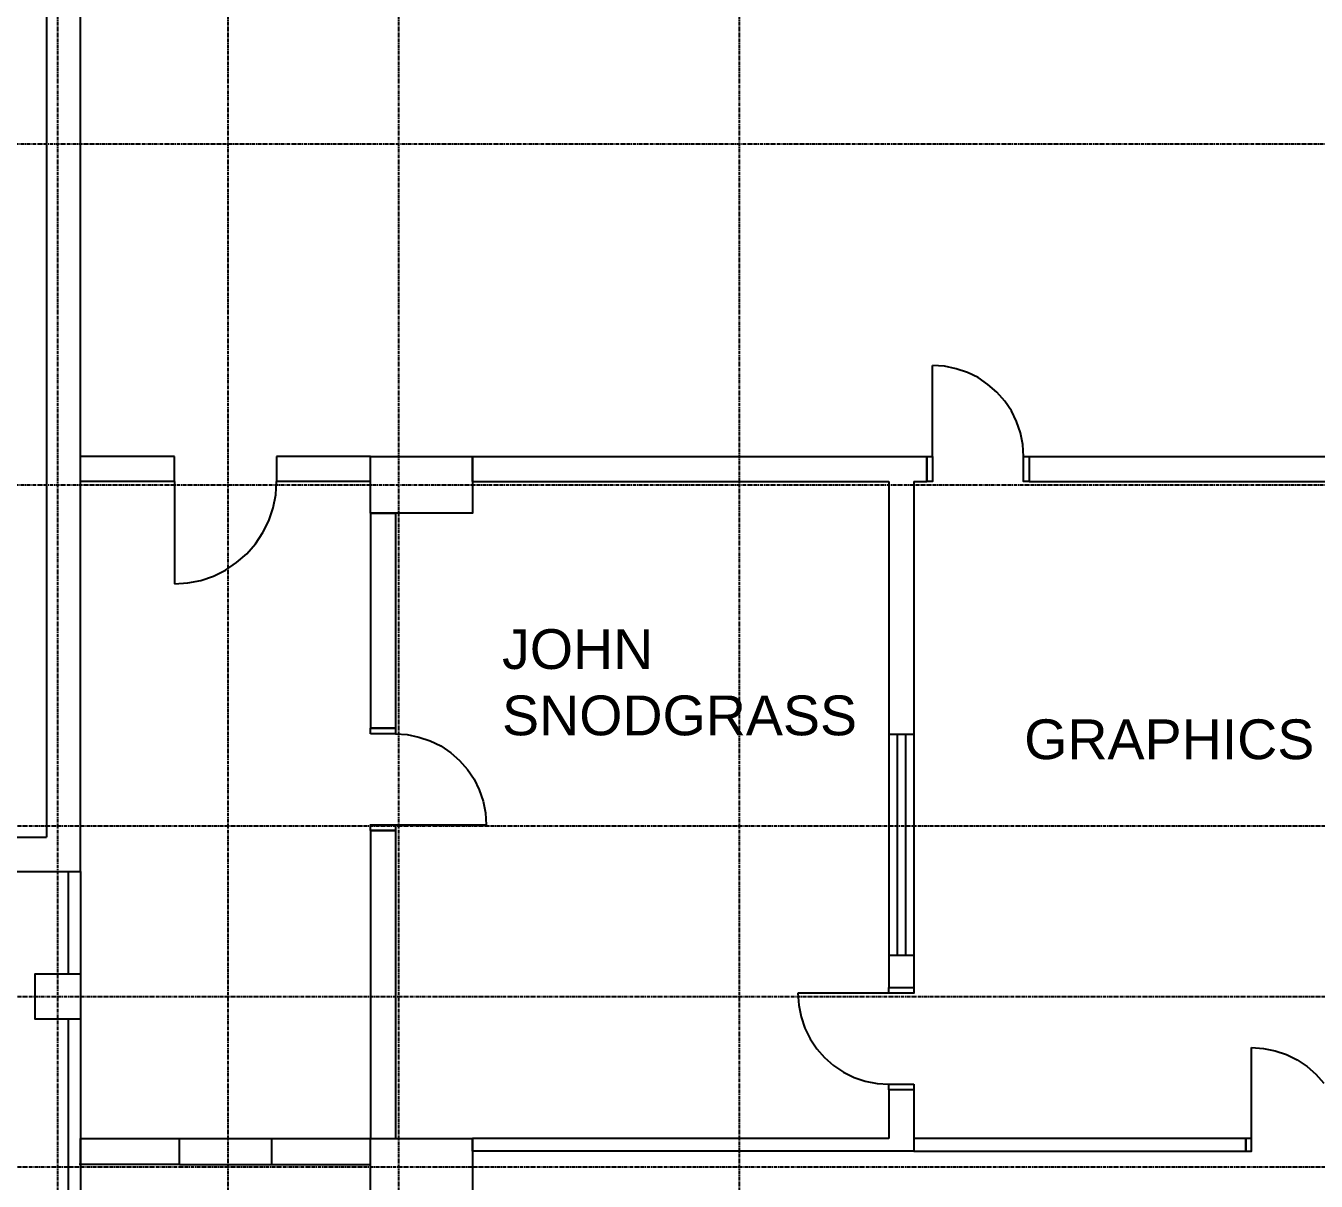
# Model space of a CAD drawing. Header units: millimetres. Extents: x -65483 to 85267, y -36001 to 67826.
# Drawn here: x -50815 to -39459, y 6651 to 16814 of the extents above; entities that cross this region are included whole.
import ezdxf

# ---------------------------------------------------------------- set-up
doc = ezdxf.new("R2010")
doc.units = ezdxf.units.MM
doc.linetypes.add('PCENTRE', pattern=[50.8, 31.75, -6.35, 6.35, -6.35])
for name, color, linetype in [('Boundaries_and_building_grids', 140, 'Continuous'), ('BRICK_WALLS_P4', 1, 'Continuous'), ('COLUMNS_P5', 5, 'Continuous'), ('DR', 8, 'Continuous'), ('TEXT', 2, 'Continuous'), ('WA', 6, 'Continuous'), ('WA_EXT', 7, 'Continuous'), ('WN', 4, 'Continuous')]:
    doc.layers.add(name, color=color, linetype=linetype)
doc.styles.add('Arial1', font='arial.ttf')

msp = doc.modelspace()

# ---------------------------------------------------------------- linework, layer by layer
at = {"layer": 'Boundaries_and_building_grids', "color": 140, "linetype": 'PCENTRE', "lineweight": -3}
for p, q in [((-50533, -17978), (-50533, 48423)), ((-49033, -17978), (-49033, 48423)), ((-47533, -17978), (-47533, 48423)), ((-44533, -17978), (-44533, 48423)), ((-52891, 15776), (50767, 15776)), ((-52891, 12776), (50767, 12776)), ((-62623, 9776), (50767, 9776)), ((-62623, 8276), (50767, 8276)), ((-62623, 6776), (50767, 6776))]:
    msp.add_line(p, q, dxfattribs=at)
at = {"layer": 'BRICK_WALLS_P4'}
for p, q in [((-49508, 13026), (-50333, 13026)), ((-49508, 12806), (-49508, 13026)), ((-48608, 13026), (-48608, 12806)), ((-47783, 13026), (-48608, 13026)), ((-47783, 12806), (-47783, 13026)), ((-46883, 12806), (-46883, 13026)), ((-46883, 13026), (-42885, 13026)), ((-42885, 13026), (-42885, 12806)), ((-41985, 13026), (-41985, 12806)), ((-41985, 13026), (-36183, 13026)), ((-49508, 12806), (-50333, 12806)), ((-47783, 12806), (-48608, 12806)), ((-46883, 12806), (-43220, 12806)), ((-43220, 12806), (-43220, 8354)), ((-43000, 12806), (-43000, 8354)), ((-43000, 12806), (-42885, 12806)), ((-41985, 12806), (-36183, 12806)), ((-47783, 12526), (-47783, 10636)), ((-47783, 12526), (-47563, 12526)), ((-47563, 12526), (-47563, 10636)), ((-47563, 10636), (-47783, 10636)), ((-47783, 9736), (-47563, 9736)), ((-50443, 9376), (-50443, 8476)), ((-50333, 9376), (-50333, 8476)), ((-43220, 8354), (-43000, 8354)), ((-50443, 8076), (-50443, 3976)), ((-50333, 8076), (-50333, 3976)), ((-43220, 7454), (-43220, 7026)), ((-43000, 7454), (-43220, 7454)), ((-43000, 7454), (-43000, 6916)), ((-50333, 7026), (-49464, 7026)), ((-50333, 6796), (-50333, 7026)), ((-49464, 7026), (-48651, 7026)), ((-49464, 6796), (-49464, 7026)), ((-48651, 7026), (-47783, 7026)), ((-48651, 6796), (-48651, 7026)), ((-47783, 7026), (-47563, 7026)), ((-47783, 6796), (-47783, 7026)), ((-46883, 6916), (-46883, 7026)), ((-43220, 7026), (-46883, 7026)), ((-49464, 6796), (-49464, 6911)), ((-48651, 6796), (-48651, 6911)), ((-43000, 6916), (-46883, 6916)), ((-49464, 6796), (-50345, 6796)), ((-49464, 6796), (-48651, 6796)), ((-49115, 6796), (-49000, 6796)), ((-48651, 6796), (-47783, 6796))]:
    msp.add_line(p, q, dxfattribs=at)
at = {"layer": 'BRICK_WALLS_P4', "linetype": 'Continuous'}
for p, q in [((-47783, 9736), (-47783, 9626)), ((-47563, 9736), (-47563, 7026)), ((-47783, 9626), (-47783, 7026))]:
    msp.add_line(p, q, dxfattribs=at)
at = {"layer": 'COLUMNS_P5'}
for points in [[(-47783, 12526), (-47783, 13026), (-46883, 13026), (-46883, 12526), (-47783, 12526)], [(-50333, 8076), (-50733, 8076), (-50733, 8476), (-50333, 8476), (-50333, 8076)], [(-47783, 6526), (-47783, 7026), (-46883, 7026), (-46883, 6526), (-47783, 6526)]]:
    msp.add_lwpolyline(points, dxfattribs=at)
at = {"layer": 'DR'}
for p, q in [((-42835, 13026), (-42835, 13826)), ((-42731, 13819), (-42835, 13826)), ((-42628, 13798), (-42731, 13819)), ((-42529, 13765), (-42628, 13798)), ((-42435, 13719), (-42529, 13765)), ((-42348, 13660), (-42435, 13719)), ((-42269, 13591), (-42348, 13660)), ((-42200, 13513), (-42269, 13591)), ((-42142, 13426), (-42200, 13513)), ((-42096, 13332), (-42142, 13426)), ((-42062, 13233), (-42096, 13332)), ((-42042, 13130), (-42062, 13233)), ((-42035, 13026), (-42042, 13130)), ((-49508, 12806), (-49508, 11906)), ((-48616, 12688), (-48608, 12806)), ((-48638, 12573), (-48616, 12688)), ((-48676, 12461), (-48638, 12573)), ((-48728, 12356), (-48676, 12461)), ((-48794, 12258), (-48728, 12356)), ((-48960, 12092), (-48871, 12169)), ((-48871, 12169), (-48794, 12258)), ((-49058, 12026), (-48960, 12092)), ((-49390, 11913), (-49275, 11936)), ((-49275, 11936), (-49163, 11974)), ((-49163, 11974), (-49058, 12026)), ((-49508, 11906), (-49390, 11913)), ((-47563, 10586), (-47458, 10579)), ((-47458, 10579), (-47356, 10558)), ((-47356, 10558), (-47257, 10525)), ((-47257, 10525), (-47163, 10479)), ((-47163, 10479), (-47076, 10420)), ((-47076, 10420), (-46997, 10351)), ((-46997, 10351), (-46928, 10273)), ((-46928, 10273), (-46870, 10186)), ((-46870, 10186), (-46824, 10092)), ((-46824, 10092), (-46790, 9993)), ((-46790, 9993), (-46770, 9890)), ((-46770, 9890), (-46763, 9786)), ((-47563, 9786), (-46763, 9786)), ((-43220, 8304), (-44020, 8304)), ((-44020, 8304), (-44013, 8199)), ((-44013, 8199), (-43993, 8096)), ((-43993, 8096), (-43959, 7997)), ((-43959, 7997), (-43913, 7904)), ((-43913, 7904), (-43855, 7816)), ((-43855, 7816), (-43786, 7738)), ((-43786, 7738), (-43707, 7669)), ((-40027, 7026), (-40027, 7826)), ((-40027, 7826), (-39922, 7819)), ((-39922, 7819), (-39820, 7798)), ((-39820, 7798), (-39721, 7765)), ((-39721, 7765), (-39627, 7719)), ((-43707, 7669), (-43620, 7611)), ((-43620, 7611), (-43526, 7564)), ((-39627, 7719), (-39540, 7660)), ((-39540, 7660), (-39461, 7591)), ((-43526, 7564), (-43427, 7531)), ((-43427, 7531), (-43324, 7510)), ((-43324, 7510), (-43220, 7504)), ((-39461, 7591), (-39392, 7513))]:
    msp.add_line(p, q, dxfattribs=at)
for points in [[(-42885, 13026), (-42835, 13026), (-42835, 12806), (-42885, 12806), (-42885, 13026)], [(-42035, 13026), (-41985, 13026), (-41985, 12806), (-42035, 12806), (-42035, 13026)], [(-47783, 10586), (-47783, 10636), (-47563, 10636), (-47563, 10586), (-47783, 10586)], [(-47783, 9736), (-47783, 9786), (-47563, 9786), (-47563, 9736), (-47783, 9736)], [(-43000, 8354), (-43000, 8304), (-43220, 8304), (-43220, 8354), (-43000, 8354)], [(-43000, 7504), (-43000, 7454), (-43220, 7454), (-43220, 7504), (-43000, 7504)], [(-40077, 6916), (-40027, 6916), (-40027, 7026), (-40077, 7026), (-40077, 6916)]]:
    msp.add_lwpolyline(points, dxfattribs=at)
at = {"layer": 'WA'}
for p, q in [((-40077, 7026), (-43000, 7026)), ((-40077, 6916), (-40077, 7026)), ((-43000, 6916), (-40077, 6916))]:
    msp.add_line(p, q, dxfattribs=at)
at = {"layer": 'WA_EXT'}
for p, q in [((-50633, 43476), (-50633, 9676)), ((-50333, 9376), (-50333, 43176)), ((-51833, 9676), (-50633, 9676)), ((-57833, 9376), (-50333, 9376))]:
    msp.add_line(p, q, dxfattribs=at)
at = {"layer": 'WN', "linetype": 'Continuous'}
for p, q in [((-43220, 10580), (-43220, 8635)), ((-43000, 10580), (-43220, 10580)), ((-43147, 10580), (-43147, 8635)), ((-43073, 10580), (-43073, 8635)), ((-43000, 10580), (-43000, 8635)), ((-43000, 8635), (-43220, 8635))]:
    msp.add_line(p, q, dxfattribs=at)

# ---------------------------------------------------------------- texts
at = {"layer": 'TEXT', "linetype": 'Continuous', "lineweight": -3, "char_height": 350, "attachment_point": 7, "style": 'Arial1'}
for s, insert in [('JOHN\\PSNODGRASS', (-46624, 10568)), ('GRAPHICS', (-42029, 10358))]:
    msp.add_mtext(s, dxfattribs=dict(at, insert=insert))

doc.saveas('drawing.dxf')
